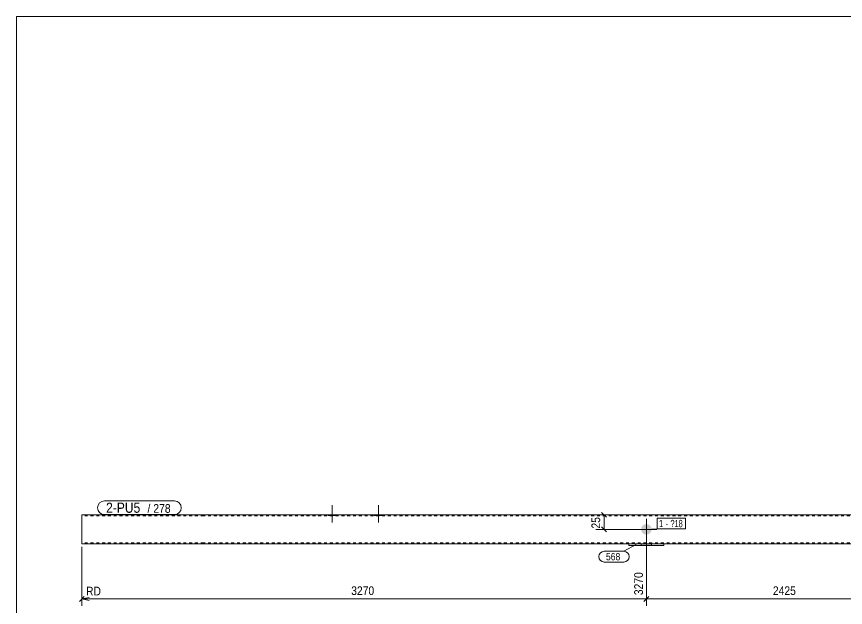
# Model space of a CAD drawing. Header units: millimetres. Extents: x 2 to 579, y 1 to 405.
# Drawn here: x 5 to 290.7, y 201.3 to 405 of the extents above; entities that cross this region are included whole.
import ezdxf

# ---------------------------------------------------------------- set-up
doc = ezdxf.new("R2010")
doc.units = ezdxf.units.MM
doc.linetypes.add('XKITLINE00', pattern=[0])
doc.linetypes.add('XKITLINE01', pattern=[4, 1, -1, 1, -1])
for name, color, linetype, lineweight in [('Bolt', 3, 'Continuous', 0), ('BoltMark', 7, 'Continuous', 0), ('Dimensions', 7, 'Continuous', 0), ('DrawingSheet', 5, 'Continuous', 0), ('Part', 2, 'Continuous', 0), ('PartMark', 7, 'Continuous', 0)]:
    doc.layers.add(name, color=color, linetype=linetype, lineweight=lineweight)
doc.styles.add('ARIAL', font='ARIAL.TTF')
doc.styles.add('ARIAL_NARROW', font='ARIALN.TTF')

# ---------------------------------------------------------------- blocks, each defined once
blk = doc.blocks.new('*A12')
at = {"layer": 'Bolt'}
blk.add_hatch(color=3, dxfattribs=at).paths.add_polyline_path([(220.29, 228.24), (220.29, 228.29), (220.29, 228.33), (220.3, 228.38), (220.3, 228.42), (220.31, 228.46), (220.31, 228.51), (220.32, 228.55), (220.33, 228.59), (220.34, 228.64), (220.35, 228.68), (220.37, 228.72), (220.38, 228.76), (220.39, 228.81), (220.41, 228.85), (220.42, 228.89), (220.44, 228.93), (220.46, 228.97), (220.48, 229.01), (220.5, 229.05), (220.52, 229.09), (220.54, 229.13), (220.57, 229.16), (220.59, 229.2), (220.62, 229.24), (220.64, 229.27), (220.67, 229.31), (220.7, 229.34), (220.72, 229.38), (220.75, 229.41), (220.78, 229.44), (220.82, 229.47), (220.85, 229.5), (220.88, 229.53), (220.91, 229.56), (220.95, 229.59), (220.98, 229.62), (221.02, 229.65), (221.05, 229.67), (221.09, 229.7), (221.12, 229.72), (221.16, 229.74), (221.2, 229.77), (221.24, 229.79), (221.28, 229.81), (221.32, 229.83), (221.36, 229.85), (221.4, 229.86), (221.44, 229.88), (221.48, 229.89), (221.52, 229.91), (221.57, 229.92), (221.61, 229.93), (221.65, 229.95), (221.69, 229.96), (221.74, 229.97), (221.78, 229.97), (221.82, 229.98), (221.87, 229.99), (221.91, 229.99), (221.96, 230), (222, 230), (222.04, 230), (222.09, 230), (222.13, 230), (222.18, 230), (222.22, 230), (222.26, 229.99), (222.31, 229.99), (222.35, 229.98), (222.4, 229.97), (222.44, 229.97), (222.48, 229.96), (222.53, 229.95), (222.57, 229.93), (222.61, 229.92), (222.65, 229.91), (222.69, 229.89), (222.74, 229.88), (222.78, 229.86), (222.82, 229.85), (222.86, 229.83), (222.9, 229.81), (222.94, 229.79), (222.98, 229.77), (223.01, 229.74), (223.05, 229.72), (223.09, 229.7), (223.12, 229.67), (223.16, 229.65), (223.2, 229.62), (223.23, 229.59), (223.26, 229.56), (223.3, 229.53), (223.33, 229.5), (223.36, 229.47), (223.39, 229.44), (223.42, 229.41), (223.45, 229.38), (223.48, 229.34), (223.51, 229.31), (223.53, 229.27), (223.56, 229.24), (223.58, 229.2), (223.61, 229.16), (223.63, 229.13), (223.65, 229.09), (223.68, 229.05), (223.7, 229.01), (223.72, 228.97), (223.73, 228.93), (223.75, 228.89), (223.77, 228.85), (223.78, 228.81), (223.8, 228.76), (223.81, 228.72), (223.82, 228.68), (223.83, 228.64), (223.84, 228.59), (223.85, 228.55), (223.86, 228.51), (223.87, 228.46), (223.87, 228.42), (223.88, 228.38), (223.88, 228.33), (223.89, 228.29), (223.89, 228.24), (223.89, 228.2), (223.89, 228.16), (223.89, 228.11), (223.88, 228.07), (223.88, 228.02), (223.87, 227.98), (223.87, 227.94), (223.86, 227.89), (223.85, 227.85), (223.84, 227.81), (223.83, 227.76), (223.82, 227.72), (223.81, 227.68), (223.8, 227.64), (223.78, 227.59), (223.77, 227.55), (223.75, 227.51), (223.73, 227.47), (223.72, 227.43), (223.7, 227.39), (223.68, 227.35), (223.65, 227.31), (223.63, 227.27), (223.61, 227.24), (223.58, 227.2), (223.56, 227.16), (223.53, 227.13), (223.51, 227.09), (223.48, 227.06), (223.45, 227.02), (223.42, 226.99), (223.39, 226.96), (223.36, 226.93), (223.33, 226.9), (223.3, 226.87), (223.26, 226.84), (223.23, 226.81), (223.2, 226.78), (223.16, 226.75), (223.12, 226.73), (223.09, 226.7), (223.05, 226.68), (223.01, 226.66), (222.98, 226.63), (222.94, 226.61), (222.9, 226.59), (222.86, 226.57), (222.82, 226.55), (222.78, 226.54), (222.74, 226.52), (222.69, 226.51), (222.65, 226.49), (222.61, 226.48), (222.57, 226.47), (222.53, 226.45), (222.48, 226.44), (222.44, 226.43), (222.4, 226.43), (222.35, 226.42), (222.31, 226.41), (222.26, 226.41), (222.22, 226.4), (222.18, 226.4), (222.13, 226.4), (222.09, 226.4), (222.04, 226.4), (222, 226.4), (221.96, 226.4), (221.91, 226.41), (221.87, 226.41), (221.82, 226.42), (221.78, 226.43), (221.74, 226.43), (221.69, 226.44), (221.65, 226.45), (221.61, 226.47), (221.57, 226.48), (221.52, 226.49), (221.48, 226.51), (221.44, 226.52), (221.4, 226.54), (221.36, 226.55), (221.32, 226.57), (221.28, 226.59), (221.24, 226.61), (221.2, 226.63), (221.16, 226.66), (221.12, 226.68), (221.09, 226.7), (221.05, 226.73), (221.02, 226.75), (220.98, 226.78), (220.95, 226.81), (220.91, 226.84), (220.88, 226.87), (220.85, 226.9), (220.82, 226.93), (220.78, 226.96), (220.75, 226.99), (220.72, 227.02), (220.7, 227.06), (220.67, 227.09), (220.64, 227.13), (220.62, 227.16), (220.59, 227.2), (220.57, 227.24), (220.54, 227.27), (220.52, 227.31), (220.5, 227.35), (220.48, 227.39), (220.46, 227.43), (220.44, 227.47), (220.42, 227.51), (220.41, 227.55), (220.39, 227.59), (220.38, 227.64), (220.37, 227.68), (220.35, 227.72), (220.34, 227.76), (220.33, 227.81), (220.32, 227.85), (220.31, 227.89), (220.31, 227.94), (220.3, 227.98), (220.3, 228.02), (220.29, 228.07), (220.29, 228.11), (220.29, 228.16), (220.29, 228.2)], flags=17)
at = {"layer": 'Bolt', "color": 3, "linetype": 'XKITLINE00', "lineweight": 0}
for p, q in [((222.09, 224.6), (222.09, 231.8)), ((225.69, 228.2), (218.49, 228.2))]:
    blk.add_line(p, q, dxfattribs=at)
blk = doc.blocks.new('*A13')
at = {"layer": 'Bolt'}
blk.add_hatch(color=3, dxfattribs=at).paths.add_polyline_path([(112.39, 232.84), (112.39, 233.2), (115.19, 233.2), (115.19, 232.84)], flags=17)
blk.add_hatch(color=3, dxfattribs=at).paths.add_polyline_path([(112.39, 232.84), (112.39, 233.2), (115.19, 233.2), (115.19, 232.84)], flags=17)
at = {"layer": 'Bolt', "color": 3, "linetype": 'XKITLINE00', "lineweight": 0}
for p, q in [((113.79, 230.52), (113.79, 236.52)), ((113.79, 230.52), (113.79, 236.52)), ((112.39, 232.84), (112.39, 233.2)), ((112.39, 232.84), (112.39, 233.2)), ((115.19, 232.84), (115.19, 233.2)), ((115.19, 232.84), (115.19, 233.2))]:
    blk.add_line(p, q, dxfattribs=at)
blk = doc.blocks.new('*A14')
at = {"layer": 'Bolt'}
blk.add_hatch(color=3, dxfattribs=at).paths.add_polyline_path([(128.39, 232.84), (128.39, 233.2), (131.19, 233.2), (131.19, 232.84)], flags=17)
blk.add_hatch(color=3, dxfattribs=at).paths.add_polyline_path([(128.39, 232.84), (128.39, 233.2), (131.19, 233.2), (131.19, 232.84)], flags=17)
at = {"layer": 'Bolt', "color": 3, "linetype": 'XKITLINE00', "lineweight": 0}
for p, q in [((129.79, 230.52), (129.79, 236.52)), ((129.79, 230.52), (129.79, 236.52)), ((128.39, 232.84), (128.39, 233.2)), ((128.39, 232.84), (128.39, 233.2)), ((131.19, 232.84), (131.19, 233.2)), ((131.19, 232.84), (131.19, 233.2))]:
    blk.add_line(p, q, dxfattribs=at)
blk = doc.blocks.new('*A17')
at = {"layer": 'Bolt'}
blk.add_hatch(color=3, dxfattribs=at).paths.add_polyline_path([(220.29, 222.6), (220.29, 223.2), (223.89, 223.2), (223.89, 222.6)], flags=17)
at = {"layer": 'Bolt', "color": 3, "linetype": 'XKITLINE00', "lineweight": 0}
for p, q in [((222.09, 225.9), (222.09, 219.9)), ((220.29, 223.2), (220.29, 222.6)), ((223.89, 223.2), (223.89, 222.6))]:
    blk.add_line(p, q, dxfattribs=at)
blk = doc.blocks.new('*A18')
at = {"layer": 'Part', "color": 2, "linetype": 'XKITLINE00', "lineweight": 0}
for p, q in [((27.5, 223.2), (27.5, 233.2)), ((27.5, 233.2), (69.5, 233.2)), ((69.6, 233.2), (173.99, 233.2)), ((174.09, 233.2), (270.09, 233.2)), ((270.19, 233.2), (366.19, 233.2)), ((69.5, 223.2), (27.5, 223.2)), ((173.99, 223.2), (69.6, 223.2)), ((270.09, 223.2), (174.09, 223.2)), ((366.19, 223.2), (270.19, 223.2))]:
    blk.add_line(p, q, dxfattribs=at)
at = {"layer": 'Part', "color": 7, "linetype": 'XKITLINE01', "lineweight": 0}
for p, q in [((69.5, 232.84), (27.5, 232.84)), ((173.99, 232.84), (69.6, 232.84)), ((270.09, 232.84), (174.09, 232.84)), ((366.19, 232.84), (270.19, 232.84)), ((69.5, 223.56), (27.5, 223.56)), ((173.99, 223.56), (69.6, 223.56)), ((270.09, 223.56), (174.09, 223.56)), ((366.19, 223.56), (270.19, 223.56))]:
    blk.add_line(p, q, dxfattribs=at)
blk = doc.blocks.new('*A20')
at = {"layer": 'Part', "color": 2, "linetype": 'XKITLINE00', "lineweight": 0}
for p, q in [((216.09, 222.6), (216.09, 223.2)), ((228.09, 223.2), (228.09, 222.6)), ((228.09, 222.6), (216.09, 222.6))]:
    blk.add_line(p, q, dxfattribs=at)
at = {"layer": 'Part', "color": 7, "linetype": 'XKITLINE01', "lineweight": 0}
blk.add_line((216.09, 223.2), (228.09, 223.2), dxfattribs=at)
blk = doc.blocks.new('*A21')
at = {"layer": 'DrawingSheet', "color": 5, "linetype": 'XKITLINE00', "lineweight": 0}
for p, q in [((579, 405), (5, 405)), ((5, 405), (5, 5))]:
    blk.add_line(p, q, dxfattribs=at)
blk = doc.blocks.new('*A51')
at = {"layer": 'Dimensions', "color": 7, "linetype": 'XKITLINE00', "lineweight": 0}
for p, q in [((221.09, 233.2), (204.65, 233.2)), ((206.65, 234.05), (208.35, 232.35)), ((207.5, 228.2), (207.5, 233.2)), ((206.65, 229.05), (208.35, 227.35)), ((221.09, 228.2), (204.65, 228.2))]:
    blk.add_line(p, q, dxfattribs=at)
at = {"layer": 'Dimensions', "color": 3}
for p in [(207.5, 233.2), (207.5, 228.2)]:
    blk.add_point(p, dxfattribs=at)
at = {"layer": 'Dimensions', "color": 3, "style": 'ARIAL', "width": 0.85}
blk.add_text('25', height=3, rotation=90.0002, dxfattribs=at).set_placement((206.15, 228.47))
blk = doc.blocks.new('*A53')
at = {"layer": 'Dimensions', "color": 7, "linetype": 'XKITLINE00', "lineweight": 0}
for p, q in [((222.09, 227.2), (222.09, 201.8)), ((27.5, 222.2), (27.5, 201.8)), ((27.5, 222.2), (27.5, 201.8)), ((28.35, 205.05), (26.65, 203.35)), ((30, 204.7), (27.5, 204.2)), ((27.5, 204.2), (222.09, 204.2)), ((30, 203.7), (27.5, 204.2)), ((34.72, 204.2), (27.5, 204.2)), ((222.94, 205.05), (221.24, 203.35))]:
    blk.add_line(p, q, dxfattribs=at)
at = {"layer": 'Dimensions', "color": 3}
for p in [(27.5, 204.2), (222.09, 204.2)]:
    blk.add_point(p, dxfattribs=at)
at = {"layer": 'Dimensions', "color": 7}
blk.add_point((27.5, 204.2), dxfattribs=at)
at = {"layer": 'Dimensions', "color": 3, "style": 'ARIAL', "width": 0.85}
blk.add_text('3270', height=3, rotation=90.0002, dxfattribs=at).set_placement((220.89, 205.5))
for s, p in [('3270', (120.34, 205.55)), ('RD', (28.94, 205.4))]:
    blk.add_text(s, height=3, dxfattribs=at).set_placement(p)
blk = doc.blocks.new('*A54')
at = {"layer": 'Dimensions', "color": 7, "linetype": 'XKITLINE00', "lineweight": 0}
for p, q in [((222.09, 227.2), (222.09, 201.8)), ((318.19, 227.2), (318.19, 201.8)), ((222.94, 205.05), (221.24, 203.35)), ((222.09, 204.2), (318.19, 204.2)), ((319.04, 205.05), (317.34, 203.35))]:
    blk.add_line(p, q, dxfattribs=at)
at = {"layer": 'Dimensions', "color": 3}
for p in [(222.09, 204.2), (318.19, 204.2)]:
    blk.add_point(p, dxfattribs=at)
at = {"layer": 'Dimensions', "color": 3, "style": 'ARIAL', "width": 0.85}
blk.add_text('5695', height=3, rotation=90.0002, dxfattribs=at).set_placement((316.99, 205.5))
blk.add_text('2425', height=3, dxfattribs=at).set_placement((265.69, 205.55))
blk = doc.blocks.new('*A56')
at = {"layer": 'BoltMark', "color": 7, "linetype": 'XKITLINE00', "lineweight": 0}
for p, q in [((225.86, 232.05), (235.54, 232.05)), ((225.86, 228.35), (225.86, 232.05)), ((235.54, 228.35), (235.54, 232.05)), ((222.09, 228.2), (225.86, 228.35)), ((225.86, 228.35), (235.54, 228.35))]:
    blk.add_line(p, q, dxfattribs=at)
at = {"layer": 'BoltMark', "color": 3, "style": 'ARIAL_NARROW', "width": 0.85}
for s, p in [('1', (226.46, 228.95)), ('?18', (230.39, 228.95)), ('-', (228.73, 228.95))]:
    blk.add_text(s, height=2.5, dxfattribs=at).set_placement(p)
blk = doc.blocks.new('*A58')
at = {"layer": 'PartMark', "color": 7, "linetype": 'XKITLINE00', "lineweight": 0}
for p, q in [((218.55, 223.02), (214.3, 220.63)), ((207.54, 220.63), (214.3, 220.63)), ((207.54, 216.93), (214.3, 216.93))]:
    blk.add_line(p, q, dxfattribs=at)
for centre, start, end in [((207.54, 218.78), 90, 270), ((214.3, 218.78), 270, 90)]:
    blk.add_arc(centre, 1.85, start, end, dxfattribs=at)
at = {"layer": 'PartMark', "color": 3, "style": 'ARIAL', "width": 0.85}
blk.add_text('568', height=2.5, dxfattribs=at).set_placement((208.14, 217.53))
blk = doc.blocks.new('*A60')
at = {"layer": 'PartMark', "color": 7, "linetype": 'XKITLINE00', "lineweight": 0}
for p, q in [((35.25, 238), (59.42, 238)), ((35.25, 233.3), (59.42, 233.3))]:
    blk.add_line(p, q, dxfattribs=at)
for centre, start, end in [((35.25, 235.65), 90, 270), ((59.42, 235.65), 270, 90)]:
    blk.add_arc(centre, 2.35, start, end, dxfattribs=at)
at = {"layer": 'PartMark', "color": 1, "style": 'ARIAL', "width": 0.85}
blk.add_text('2-PU5', height=3.5, dxfattribs=at).set_placement((35.85, 233.9))
at = {"layer": 'PartMark', "color": 3, "style": 'ARIAL', "width": 0.85}
for s, p in [('/', (50.13, 233.9)), ('278', (52.14, 233.9))]:
    blk.add_text(s, height=3, dxfattribs=at).set_placement(p)

msp = doc.modelspace()

# ---------------------------------------------------------------- block references
at = {"lineweight": 0}
for name in ['*A21', '*A60', '*A13', '*A14', '*A51', '*A12', '*A56', '*A53', '*A17', '*A54', '*A58', '*A20']:
    msp.add_blockref(name, (0, 0), dxfattribs=at)
at = {"layer": 'Part', "lineweight": 0}
msp.add_blockref('*A18', (0, 0), dxfattribs=at)

doc.saveas('drawing.dxf')
